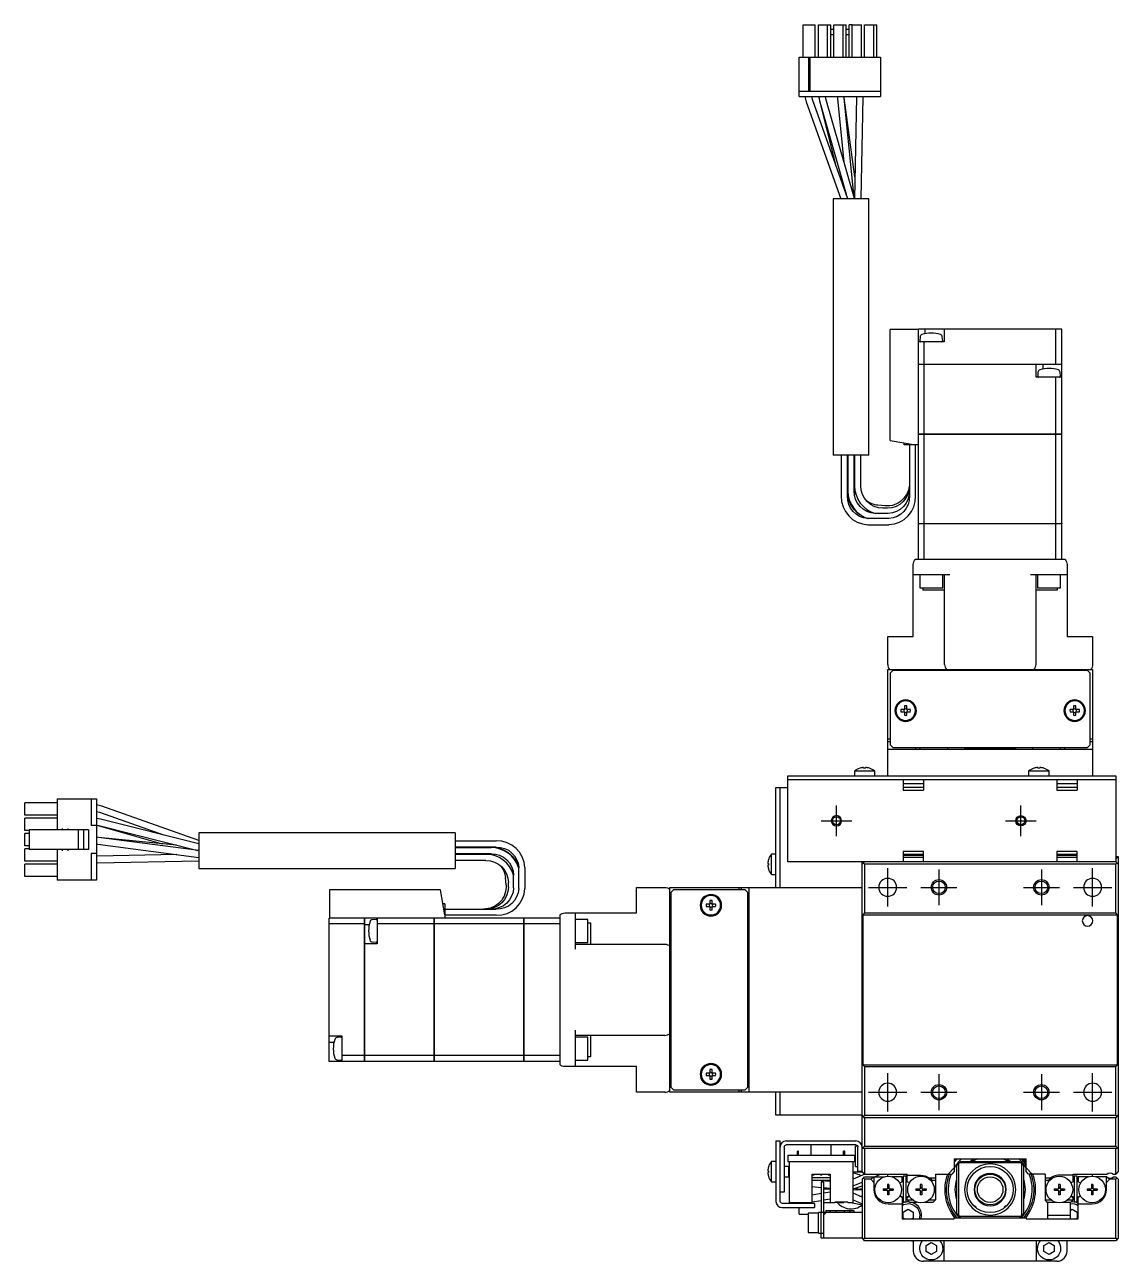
# Model space of a CAD drawing. Extents: x 0 to 1130, y -8 to 906.
# Drawn here: x 917 to 1130.4, y 330.9 to 572.3 of the extents above; entities that cross this region are included whole.
import ezdxf

# ---------------------------------------------------------------- set-up
doc = ezdxf.new("R2010")
doc.units = 0
doc.header["$LTSCALE"] = 0.5
doc.linetypes.add('CENTER', pattern=[50.8, 31.75, -6.35, 6.35, -6.35])
for name, color, linetype in [('MSM_CENTER', 1, 'CENTER'), ('MSM_CONTINUOUS', 7, 'CONTINUOUS'), ('MSM_NARROW', 5, 'CONTINUOUS')]:
    doc.layers.add(name, color=color, linetype=linetype)

msp = doc.modelspace()

# ---------------------------------------------------------------- linework, layer by layer
at = {"layer": 'MSM_CENTER'}
for p, q in [((1075.44, 413.93), (1075.44, 419.93)), ((1111.44, 413.93), (1111.44, 419.93)), ((1072.44, 416.93), (1078.44, 416.93)), ((1108.44, 416.93), (1114.44, 416.93)), ((1085.44, 400.18), (1085.44, 407.68)), ((1095.44, 407.43), (1095.44, 400.43)), ((1115.44, 407.43), (1115.44, 400.43)), ((1125.44, 400.18), (1125.44, 407.68)), ((1081.69, 403.93), (1089.19, 403.93)), ((1091.94, 403.93), (1098.94, 403.93)), ((1111.94, 403.93), (1118.94, 403.93)), ((1121.69, 403.93), (1129.19, 403.93)), ((1085.44, 360.18), (1085.44, 367.68)), ((1095.44, 367.43), (1095.44, 360.43)), ((1115.44, 367.43), (1115.44, 360.43)), ((1125.44, 360.18), (1125.44, 367.68)), ((1081.69, 363.93), (1089.19, 363.93)), ((1091.94, 363.93), (1098.94, 363.93)), ((1111.94, 363.93), (1118.94, 363.93)), ((1121.69, 363.93), (1129.19, 363.93))]:
    msp.add_line(p, q, dxfattribs=at)
at = {"layer": 'MSM_CONTINUOUS'}
for p, q in [((1068.92, 565.98), (1068.92, 572.33)), ((1068.92, 572.33), (1071.32, 572.33)), ((1071.32, 565.98), (1071.32, 572.33)), ((1071.92, 565.98), (1071.92, 572.33)), ((1071.92, 572.33), (1073.72, 572.33)), ((1073.72, 565.98), (1073.72, 572.33)), ((1073.72, 572.33), (1074.32, 572.33)), ((1074.32, 565.98), (1074.32, 572.33)), ((1074.92, 565.98), (1074.92, 572.33)), ((1074.92, 572.33), (1076.72, 572.33)), ((1076.72, 565.98), (1076.72, 572.33)), ((1076.72, 572.33), (1077.32, 572.33)), ((1077.32, 565.98), (1077.32, 572.33)), ((1077.92, 565.98), (1077.92, 572.33)), ((1078.52, 572.33), (1077.92, 572.33)), ((1078.52, 565.98), (1078.52, 572.33)), ((1078.52, 572.33), (1080.32, 572.33)), ((1080.32, 565.98), (1080.32, 572.33)), ((1080.92, 565.98), (1080.92, 572.33)), ((1080.92, 572.33), (1082.72, 572.33)), ((1082.72, 565.98), (1082.72, 572.33)), ((1082.72, 572.33), (1083.32, 572.33)), ((1083.32, 565.98), (1083.32, 572.33)), ((1074.32, 571.44), (1074.92, 571.44)), ((1074.32, 570.44), (1074.92, 570.44)), ((1077.32, 571.44), (1077.92, 571.44)), ((1077.32, 570.44), (1077.92, 570.44)), ((1068.19, 558.33), (1068.19, 565.98)), ((1068.19, 565.98), (1084.04, 565.98)), ((1069.97, 565.98), (1069.97, 559.35)), ((1070.27, 565.98), (1070.27, 559.35)), ((1084.04, 565.98), (1084.04, 558.33)), ((1068.19, 559.35), (1084.04, 559.35)), ((1068.19, 558.33), (1084.04, 558.33)), ((1069.3, 558.33), (1069.56, 557.3)), ((1070.79, 557.73), (1070.62, 558.33)), ((1070.79, 557.73), (1070.62, 558.33)), ((1077.68, 538.33), (1070.79, 557.73)), ((1071.97, 558.33), (1072.11, 557.57)), ((1071.98, 558.33), (1072.15, 557.48)), ((1073.4, 557.84), (1073.29, 558.33)), ((1078.94, 538.42), (1073.4, 557.84)), ((1075.64, 558.33), (1075.67, 557.92)), ((1075.67, 557.92), (1076.91, 545.51)), ((1076.97, 558.05), (1076.95, 558.33)), ((1079.02, 542.63), (1076.97, 558.09)), ((1078.93, 538.45), (1076.97, 558.05)), ((1079.33, 558.25), (1078.94, 538.33)), ((1079.34, 558.33), (1079.33, 558.25)), ((1079.34, 558.33), (1079.33, 558.18)), ((1080.24, 538.33), (1080.63, 558.22)), ((1080.63, 558.22), (1080.64, 558.33)), ((1069.56, 557.3), (1076.3, 538.33)), ((1072.11, 557.57), (1075.22, 545.26)), ((1072.15, 557.48), (1077.34, 539.27)), ((1081.79, 538.33), (1074.79, 538.33)), ((1074.79, 538.33), (1074.79, 488.33)), ((1081.79, 488.33), (1081.79, 538.33)), ((1085.94, 491.19), (1085.94, 512.83)), ((1091.44, 512.83), (1085.94, 512.83)), ((1091.44, 474.93), (1091.44, 512.93)), ((1119.44, 512.93), (1091.44, 512.93)), ((1092.69, 512.93), (1092.69, 511.99)), ((1096.44, 512.93), (1096.44, 510.43)), ((1118.28, 506.04), (1118.28, 512.93)), ((1119.44, 506.04), (1119.44, 512.93)), ((1096.44, 510.43), (1091.44, 510.43)), ((1091.77, 511.41), (1091.71, 510.64)), ((1092.59, 506.04), (1092.59, 510.43)), ((1096.17, 510.64), (1096.1, 511.41)), ((1091.44, 506.04), (1119.44, 506.04)), ((1119.44, 506.03), (1091.44, 506.03)), ((1091.45, 506.03), (1091.45, 506.04)), ((1092.59, 492.43), (1092.59, 506.03)), ((1092.6, 506.03), (1092.6, 506.04)), ((1114.44, 503.53), (1114.44, 506.03)), ((1115.69, 506.03), (1115.69, 505.1)), ((1118.27, 506.03), (1118.27, 506.04)), ((1119.43, 506.03), (1119.43, 506.04)), ((1119.44, 492.43), (1119.44, 506.03)), ((1119.44, 503.53), (1114.44, 503.53)), ((1114.77, 504.52), (1114.71, 503.75)), ((1118.28, 492.43), (1118.28, 503.53)), ((1119.17, 503.75), (1119.1, 504.52)), ((1085.94, 491.19), (1090.84, 490.33)), ((1088.64, 490.33), (1088.64, 490.72)), ((1091.44, 490.33), (1088.64, 490.33)), ((1089.69, 490.33), (1089.69, 480.33)), ((1090.89, 480.33), (1090.89, 490.33)), ((1091.44, 492.43), (1119.44, 492.43)), ((1119.44, 492.42), (1091.44, 492.42)), ((1091.45, 492.43), (1091.45, 492.42)), ((1092.59, 474.93), (1092.59, 492.42)), ((1092.6, 492.43), (1092.6, 492.42)), ((1118.27, 492.43), (1118.27, 492.42)), ((1118.28, 474.93), (1118.28, 492.42)), ((1119.43, 492.43), (1119.43, 492.42)), ((1119.44, 474.93), (1119.44, 492.42)), ((1081.79, 488.33), (1074.79, 488.33)), ((1076.39, 488.33), (1076.39, 480.33)), ((1077.59, 480.33), (1077.59, 488.33)), ((1077.69, 488.33), (1077.69, 481.33)), ((1078.89, 481.33), (1078.89, 488.33)), ((1078.99, 488.33), (1078.99, 481.33)), ((1080.19, 482.33), (1080.19, 488.33)), ((1089.69, 482.81), (1089.68, 482.57)), ((1079.04, 480.62), (1078.89, 481.83)), ((1078.99, 481.33), (1079.04, 480.62)), ((1079.04, 480.62), (1079.05, 480.59)), ((1079.05, 480.59), (1079.04, 480.62)), ((1084.92, 478.41), (1083.54, 478.53)), ((1081.59, 475.94), (1081.63, 475.93)), ((1085.68, 475.93), (1081.59, 475.93)), ((1085.53, 476.93), (1083.05, 476.93)), ((1085.38, 477.93), (1084.5, 477.93)), ((1081.59, 474.73), (1085.68, 474.73)), ((1091.44, 474.93), (1119.44, 474.93)), ((1091.44, 467.93), (1091.44, 474.92)), ((1119.44, 474.92), (1091.44, 474.92)), ((1091.45, 474.93), (1091.45, 474.92)), ((1092.59, 467.93), (1092.59, 474.92)), ((1092.6, 474.93), (1092.6, 474.92)), ((1118.27, 474.93), (1118.27, 474.92)), ((1118.28, 467.93), (1118.28, 474.92)), ((1119.43, 474.93), (1119.43, 474.92)), ((1119.44, 467.93), (1119.44, 474.92)), ((1090.44, 452.93), (1090.44, 466.93)), ((1120.05, 467.93), (1090.82, 467.93)), ((1120.44, 466.93), (1120.44, 452.93)), ((1097.54, 464.93), (1090.44, 464.93)), ((1091.69, 464.93), (1091.69, 462.43)), ((1096.19, 462.43), (1096.19, 464.93)), ((1096.54, 447.43), (1096.54, 464.93)), ((1120.44, 464.93), (1113.34, 464.93)), ((1114.34, 464.93), (1114.34, 447.43)), ((1114.69, 464.93), (1114.69, 462.43)), ((1119.19, 462.43), (1119.19, 464.93)), ((1091.69, 462.43), (1096.19, 462.43)), ((1092.36, 461.93), (1092.36, 462.43)), ((1096.54, 461.93), (1092.36, 461.93)), ((1118.52, 461.93), (1114.34, 461.93)), ((1114.69, 462.43), (1119.19, 462.43)), ((1118.52, 462.43), (1118.52, 461.93)), ((1085.44, 452.93), (1090.44, 452.93)), ((1085.44, 447.43), (1085.44, 452.93)), ((1120.44, 452.93), (1125.44, 452.93)), ((1125.44, 452.93), (1125.44, 447.43)), ((1085.44, 425.73), (1085.44, 446.43)), ((1085.44, 446.43), (1125.44, 446.43)), ((1086.44, 446.23), (1085.94, 445.73)), ((1085.94, 445.73), (1085.94, 431.73)), ((1124.44, 446.23), (1086.44, 446.23)), ((1090.94, 446.43), (1090.94, 446.23)), ((1095.44, 446.43), (1095.44, 446.23)), ((1096.44, 446.23), (1096.44, 446.43)), ((1097.94, 446.43), (1097.94, 446.23)), ((1112.94, 446.23), (1112.94, 446.43)), ((1114.44, 446.23), (1114.44, 446.43)), ((1115.44, 446.23), (1115.44, 446.43)), ((1119.94, 446.23), (1119.94, 446.43)), ((1124.94, 445.73), (1124.44, 446.23)), ((1124.94, 431.73), (1124.94, 445.73)), ((1125.44, 446.43), (1125.44, 425.73)), ((1088.7, 439.35), (1088.7, 438.67)), ((1089.18, 438.67), (1089.18, 439.35)), ((1121.7, 439.35), (1121.7, 438.67)), ((1122.18, 438.67), (1122.18, 439.35)), ((1088.7, 438.67), (1088.02, 438.67)), ((1088.02, 438.19), (1088.7, 438.19)), ((1088.7, 438.19), (1088.7, 437.51)), ((1089.86, 438.67), (1089.18, 438.67)), ((1089.18, 437.51), (1089.18, 438.19)), ((1089.18, 438.19), (1089.86, 438.19)), ((1121.7, 438.67), (1121.02, 438.67)), ((1121.02, 438.19), (1121.7, 438.19)), ((1121.7, 438.19), (1121.7, 437.51)), ((1122.86, 438.67), (1122.18, 438.67)), ((1122.18, 437.51), (1122.18, 438.19)), ((1122.18, 438.19), (1122.86, 438.19)), ((1085.44, 432.93), (1085.94, 432.93)), ((1085.44, 432.43), (1085.94, 432.43)), ((1124.94, 432.93), (1125.44, 432.93)), ((1124.94, 432.43), (1125.44, 432.43)), ((1085.44, 430.93), (1125.44, 430.93)), ((1085.94, 431.73), (1086.44, 431.23)), ((1086.44, 431.23), (1124.44, 431.23)), ((1090.94, 430.93), (1090.94, 431.23)), ((1091.69, 431.23), (1091.69, 430.93)), ((1097.19, 430.93), (1097.19, 431.23)), ((1100.44, 431.23), (1100.44, 431.13)), ((1100.44, 431.13), (1110.44, 431.13)), ((1100.44, 431.13), (1100.64, 430.93)), ((1110.24, 430.93), (1110.44, 431.13)), ((1110.44, 431.13), (1110.44, 431.23)), ((1113.69, 431.23), (1113.69, 430.93)), ((1119.19, 430.93), (1119.19, 431.23)), ((1119.94, 431.23), (1119.94, 430.93)), ((1124.44, 431.23), (1124.94, 431.73)), ((1080.74, 427.19), (1080.74, 427.32)), ((1081.14, 427.32), (1081.14, 427.19)), ((1114.74, 427.19), (1114.74, 427.32)), ((1115.14, 427.32), (1115.14, 427.19)), ((1065.94, 425.73), (1129.94, 425.73)), ((1065.94, 408.93), (1065.94, 425.73)), ((1129.94, 424.93), (1065.94, 424.93)), ((1082.94, 426.63), (1078.94, 426.63)), ((1078.94, 426.63), (1078.94, 425.73)), ((1080.01, 427.19), (1079.99, 427.19)), ((1081.14, 427.19), (1080.74, 427.19)), ((1081.89, 427.19), (1081.87, 427.19)), ((1082.94, 425.73), (1082.94, 426.63)), ((1088.44, 424.93), (1088.44, 422.93)), ((1092.44, 424.93), (1092.44, 422.93)), ((1116.94, 426.63), (1112.94, 426.63)), ((1112.94, 426.63), (1112.94, 425.73)), ((1114.01, 427.19), (1113.99, 427.19)), ((1115.14, 427.19), (1114.74, 427.19)), ((1115.89, 427.19), (1115.87, 427.19)), ((1116.94, 425.73), (1116.94, 426.63)), ((1118.44, 424.93), (1118.44, 422.93)), ((1122.44, 424.93), (1122.44, 422.93)), ((1129.94, 425.73), (1129.94, 408.93)), ((1063.64, 423.43), (1065.94, 423.43)), ((1063.64, 403.93), (1063.64, 423.43)), ((1064.44, 403.93), (1064.44, 423.43)), ((1092.44, 424.13), (1088.44, 424.13)), ((1092.44, 423.43), (1088.44, 423.43)), ((1088.44, 422.93), (1092.44, 422.93)), ((1122.44, 424.13), (1118.44, 424.13)), ((1122.44, 423.43), (1118.44, 423.43)), ((1118.44, 422.93), (1122.44, 422.93)), ((917.04, 418.05), (917.04, 420.45)), ((923.39, 420.45), (917.04, 420.45)), ((923.39, 421.18), (923.39, 415.18)), ((923.39, 421.18), (931.04, 421.18)), ((930.02, 421.18), (930.02, 415.98)), ((931.04, 421.18), (931.04, 405.33)), ((932.07, 419.8), (931.04, 420.06)), ((932.08, 419.8), (931.04, 420.06)), ((923.39, 418.05), (917.04, 418.05)), ((931.04, 418.74), (931.64, 418.58)), ((931.63, 418.58), (944.11, 414.15)), ((951.04, 413.07), (932.07, 419.8)), ((923.39, 417.45), (917.04, 417.45)), ((917.04, 415.05), (917.04, 417.45)), ((924.34, 415.43), (924.34, 415.18)), ((925.49, 415.18), (925.49, 415.43)), ((931.04, 415.98), (930.02, 415.98)), ((931.8, 417.26), (931.04, 417.4)), ((931.04, 416.09), (931.48, 416)), ((931.04, 416.07), (931.53, 415.96)), ((931.48, 416), (950.82, 411.11)), ((931.53, 415.96), (943.85, 412.45)), ((951.04, 412.4), (931.8, 417.26)), ((917.93, 415.05), (917.04, 415.05)), ((917.93, 414.45), (917.04, 414.45)), ((917.04, 412.05), (917.04, 414.45)), ((917.93, 415.18), (917.93, 411.32)), ((929.49, 415.18), (917.93, 415.18)), ((927.47, 415.18), (927.47, 411.32)), ((928.49, 415.18), (928.49, 411.32)), ((929.49, 415.18), (929.49, 411.32)), ((931.45, 413.69), (931.04, 413.72)), ((931.45, 413.68), (931.04, 413.72)), ((946.62, 412.18), (931.45, 413.69)), ((951.04, 411.09), (931.45, 413.68)), ((951.04, 414.58), (951.04, 407.58)), ((1001.04, 414.58), (951.04, 414.58)), ((1001.04, 414.58), (1001.04, 407.58)), ((1001.04, 412.98), (1009.04, 412.98)), ((917.93, 412.05), (917.04, 412.05)), ((917.93, 411.45), (917.04, 411.45)), ((917.04, 409.05), (917.04, 411.45)), ((929.49, 411.32), (917.93, 411.32)), ((923.39, 411.32), (923.39, 405.33)), ((924.34, 411.32), (924.34, 411.07)), ((925.49, 411.07), (925.49, 411.32)), ((931.04, 410.52), (930.02, 410.52)), ((930.02, 410.52), (930.02, 405.33)), ((931.04, 412.42), (931.28, 412.39)), ((931.28, 412.39), (951.04, 409.77)), ((1009.04, 411.78), (1001.04, 411.78)), ((1001.04, 411.68), (1008.04, 411.68)), ((1008.04, 410.48), (1001.04, 410.48)), ((1001.04, 410.38), (1008.04, 410.38)), ((1008.75, 410.33), (1007.54, 410.48)), ((1008.04, 410.38), (1008.75, 410.33)), ((1062.74, 406.43), (1062.74, 410.43)), ((1063.64, 410.43), (1062.74, 410.43)), ((1092.44, 410.93), (1088.44, 410.93)), ((1088.44, 410.93), (1088.44, 408.93)), ((1088.44, 410.43), (1092.44, 410.43)), ((1092.44, 408.93), (1092.44, 410.93)), ((1122.44, 410.93), (1118.44, 410.93)), ((1118.44, 410.93), (1118.44, 408.93)), ((1118.44, 410.43), (1122.44, 410.43)), ((1122.44, 408.93), (1122.44, 410.93)), ((923.39, 409.05), (917.04, 409.05)), ((917.04, 406.05), (917.04, 408.45)), ((923.39, 408.45), (917.04, 408.45)), ((931.19, 410.03), (931.04, 410.03)), ((931.04, 408.73), (931.14, 408.73)), ((931.04, 408.73), (931.21, 408.73)), ((931.14, 408.73), (951.04, 409.13)), ((946.74, 410.34), (931.19, 410.03)), ((1007.04, 409.18), (1001.04, 409.18)), ((1008.75, 410.33), (1008.78, 410.32)), ((1008.78, 410.32), (1008.75, 410.33)), ((1062.05, 408.61), (1062.17, 408.61)), ((1062.17, 408.25), (1062.05, 408.25)), ((1062.16, 409.32), (1062.17, 409.32)), ((1062.17, 408.61), (1062.17, 408.25)), ((1129.94, 408.93), (1065.94, 408.93)), ((1080.44, 348.43), (1080.44, 408.93)), ((1080.44, 408.43), (1080.94, 408.93)), ((1080.69, 408.68), (1080.94, 408.43)), ((1080.94, 408.43), (1080.94, 398.93)), ((1129.94, 408.43), (1080.94, 408.43)), ((1088.44, 410.23), (1092.44, 410.23)), ((1092.44, 409.73), (1088.44, 409.73)), ((1118.44, 410.23), (1122.44, 410.23)), ((1122.44, 409.73), (1118.44, 409.73)), ((1129.94, 409.43), (1130.44, 409.93)), ((1129.94, 409.93), (1130.44, 409.93)), ((1130.44, 408.43), (1129.94, 408.93)), ((1129.94, 408.43), (1130.19, 408.68)), ((1129.94, 398.93), (1129.94, 408.43)), ((1130.44, 409.93), (1130.44, 348.43)), ((923.39, 406.05), (917.04, 406.05)), ((951.04, 407.58), (1001.04, 407.58)), ((1010.96, 404.45), (1010.84, 405.83)), ((1012.44, 403.84), (1012.44, 406.32)), ((1013.43, 407.78), (1013.44, 407.74)), ((1013.44, 403.68), (1013.44, 407.78)), ((1014.64, 407.78), (1014.64, 403.68)), ((1062.17, 407.54), (1062.16, 407.54)), ((1062.74, 406.43), (1063.64, 406.43)), ((931.04, 405.33), (923.39, 405.33)), ((976.54, 403.43), (976.54, 397.93)), ((998.17, 403.43), (976.54, 403.43)), ((999.04, 398.53), (998.17, 403.43)), ((1011.44, 403.99), (1011.44, 404.87)), ((1036.44, 398.93), (1036.44, 403.93)), ((1036.44, 403.93), (1041.94, 403.93)), ((1042.94, 403.93), (1080.44, 403.93)), ((1042.94, 363.93), (1042.94, 403.93)), ((1043.64, 403.43), (1043.14, 402.93)), ((1057.64, 403.43), (1043.64, 403.43)), ((1056.44, 403.43), (1056.44, 403.93)), ((1056.94, 403.43), (1056.94, 403.93)), ((1058.14, 402.93), (1057.64, 403.43)), ((1058.44, 363.93), (1058.44, 403.93)), ((999.04, 400.73), (998.65, 400.73)), ((999.04, 400.73), (999.04, 397.93)), ((1043.14, 402.93), (1043.14, 364.93)), ((1050.7, 401.35), (1050.7, 400.67)), ((1051.18, 400.67), (1051.18, 401.35)), ((1058.14, 364.93), (1058.14, 402.93)), ((999.04, 399.68), (1009.04, 399.68)), ((1009.04, 398.48), (999.04, 398.48)), ((1006.56, 399.68), (1006.79, 399.69)), ((1021.44, 398.55), (1021.44, 369.31)), ((1022.44, 398.93), (1036.44, 398.93)), ((1024.44, 398.93), (1024.44, 391.83)), ((1043.14, 398.43), (1042.94, 398.43)), ((1050.7, 400.67), (1050.02, 400.67)), ((1050.02, 400.19), (1050.7, 400.19)), ((1050.7, 400.19), (1050.7, 399.51)), ((1051.86, 400.67), (1051.18, 400.67)), ((1051.18, 399.51), (1051.18, 400.19)), ((1051.18, 400.19), (1051.86, 400.19)), ((1058.14, 398.43), (1058.44, 398.43)), ((1080.94, 398.93), (1080.59, 398.58)), ((1080.59, 398.58), (1080.59, 369.28)), ((1080.59, 398.58), (1130.29, 398.58)), ((1080.94, 398.93), (1129.94, 398.93)), ((1130.29, 398.58), (1129.94, 398.93)), ((1130.29, 369.28), (1130.29, 398.58)), ((1014.44, 397.93), (976.44, 397.93)), ((976.44, 369.93), (976.44, 397.93)), ((983.33, 396.78), (976.44, 396.78)), ((983.33, 369.93), (983.33, 397.93)), ((983.34, 397.92), (983.33, 397.92)), ((983.34, 396.78), (983.33, 396.78)), ((983.34, 397.93), (983.34, 369.93)), ((983.34, 396.68), (984.27, 396.68)), ((985.62, 397.66), (984.85, 397.59)), ((985.84, 397.93), (985.84, 392.93)), ((996.94, 396.78), (985.84, 396.78)), ((996.94, 369.93), (996.94, 397.93)), ((996.94, 397.92), (996.95, 397.92)), ((996.94, 396.78), (996.95, 396.78)), ((996.95, 397.93), (996.95, 369.93)), ((1014.44, 396.78), (996.95, 396.78)), ((1014.44, 369.93), (1014.44, 397.93)), ((1014.44, 397.92), (1014.45, 397.92)), ((1014.44, 396.78), (1014.45, 396.78)), ((1014.45, 397.93), (1014.45, 369.93)), ((1021.44, 397.93), (1014.45, 397.93)), ((1021.44, 396.78), (1014.45, 396.78)), ((1026.94, 397.68), (1024.44, 397.68)), ((1026.94, 393.18), (1026.94, 397.68)), ((1026.94, 397.01), (1027.44, 397.01)), ((1027.44, 397.01), (1027.44, 392.83)), ((1058.44, 397.68), (1058.14, 397.68)), ((1043.14, 393.93), (1042.94, 393.93)), ((985.84, 392.93), (983.34, 392.93)), ((984.85, 393.27), (985.62, 393.2)), ((1024.44, 393.18), (1026.94, 393.18)), ((1024.44, 392.83), (1041.94, 392.83)), ((1043.14, 392.93), (1042.94, 392.93)), ((1043.14, 391.43), (1042.94, 391.43)), ((1058.14, 392.18), (1058.44, 392.18)), ((1058.24, 388.93), (1058.14, 388.93)), ((1058.24, 378.93), (1058.24, 388.93)), ((1058.44, 388.73), (1058.24, 388.93)), ((1058.24, 378.93), (1058.44, 379.13)), ((1058.14, 378.93), (1058.24, 378.93)), ((976.44, 374.93), (978.94, 374.93)), ((978.73, 374.66), (977.96, 374.59)), ((978.94, 374.93), (978.94, 369.93)), ((1024.44, 376.03), (1024.44, 368.93)), ((1041.94, 375.03), (1024.44, 375.03)), ((1026.94, 374.68), (1024.44, 374.68)), ((1026.94, 370.18), (1026.94, 374.68)), ((1027.44, 375.03), (1027.44, 370.85)), ((1042.94, 376.43), (1043.14, 376.43)), ((1043.14, 374.93), (1042.94, 374.93)), ((1058.44, 375.68), (1058.14, 375.68)), ((976.44, 373.68), (977.38, 373.68)), ((1042.94, 373.93), (1043.14, 373.93)), ((983.33, 369.93), (976.44, 369.93)), ((977.96, 370.27), (978.73, 370.2)), ((983.33, 371.09), (978.94, 371.09)), ((983.34, 371.09), (983.33, 371.09)), ((983.34, 369.94), (983.33, 369.94)), ((996.94, 371.09), (983.34, 371.09)), ((996.94, 369.93), (983.34, 369.93)), ((996.94, 371.09), (996.95, 371.09)), ((996.94, 369.94), (996.95, 369.94)), ((1014.44, 371.09), (996.95, 371.09)), ((1014.44, 369.93), (996.95, 369.93)), ((1014.44, 371.09), (1014.45, 371.09)), ((1014.44, 369.94), (1014.45, 369.94)), ((1021.44, 371.09), (1014.45, 371.09)), ((1021.44, 369.93), (1014.45, 369.93)), ((1024.44, 370.18), (1026.94, 370.18)), ((1027.44, 370.85), (1026.94, 370.85)), ((1042.94, 369.43), (1043.14, 369.43)), ((1058.14, 370.18), (1058.44, 370.18)), ((1058.44, 369.43), (1058.14, 369.43)), ((1036.44, 368.93), (1022.44, 368.93)), ((1036.44, 363.93), (1036.44, 368.93)), ((1050.7, 367.67), (1050.02, 367.67)), ((1050.02, 367.19), (1050.7, 367.19)), ((1050.7, 368.35), (1050.7, 367.67)), ((1050.7, 367.19), (1050.7, 366.51)), ((1051.18, 367.67), (1051.18, 368.35)), ((1051.86, 367.67), (1051.18, 367.67)), ((1051.18, 366.51), (1051.18, 367.19)), ((1051.18, 367.19), (1051.86, 367.19)), ((1080.59, 369.28), (1080.94, 368.93)), ((1080.59, 369.28), (1130.29, 369.28)), ((1080.94, 368.93), (1080.94, 359.43)), ((1080.94, 368.93), (1129.94, 368.93)), ((1129.94, 368.93), (1130.29, 369.28)), ((1129.94, 359.43), (1129.94, 368.93)), ((1043.14, 364.93), (1043.64, 364.43)), ((1057.64, 364.43), (1058.14, 364.93)), ((1041.94, 363.93), (1036.44, 363.93)), ((1080.44, 363.93), (1042.94, 363.93)), ((1043.64, 364.43), (1057.64, 364.43)), ((1056.44, 363.93), (1056.44, 364.43)), ((1056.94, 363.93), (1056.94, 364.43)), ((1063.64, 359.43), (1063.64, 363.93)), ((1064.44, 359.43), (1064.44, 363.93)), ((1080.44, 359.43), (1063.64, 359.43)), ((1080.94, 358.93), (1080.44, 359.43)), ((1080.94, 359.43), (1080.69, 359.18)), ((1080.94, 359.43), (1129.94, 359.43)), ((1080.94, 358.93), (1080.94, 353.43)), ((1129.94, 358.93), (1080.94, 358.93)), ((1130.19, 359.18), (1129.94, 359.43)), ((1129.94, 358.93), (1130.44, 359.43)), ((1129.94, 353.43), (1129.94, 358.93)), ((1063.64, 354.43), (1064.44, 354.43)), ((1063.64, 354.43), (1063.64, 342.63)), ((1064.44, 342.73), (1064.44, 354.43)), ((1065.24, 353.23), (1065.24, 344.43)), ((1065.64, 354.43), (1079.24, 354.43)), ((1079.24, 353.63), (1065.64, 353.63)), ((1070.44, 353.63), (1070.44, 351.63)), ((1074.44, 351.63), (1074.44, 353.63)), ((1079.14, 349.43), (1079.14, 353.43)), ((1079.58, 353.43), (1079.14, 353.43)), ((1079.64, 348.43), (1079.64, 353.23)), ((1080.44, 352.93), (1080.94, 353.43)), ((1130.44, 352.93), (1080.44, 352.93)), ((1080.94, 353.43), (1129.94, 353.43)), ((1080.94, 352.93), (1080.94, 347.93)), ((1130.44, 352.93), (1129.94, 353.43)), ((1129.94, 347.93), (1129.94, 352.93)), ((1062.74, 346.43), (1062.74, 350.43)), ((1063.64, 350.43), (1062.74, 350.43)), ((1065.94, 351.63), (1065.94, 350.43)), ((1065.94, 351.63), (1078.94, 351.63)), ((1065.94, 350.43), (1078.94, 350.43)), ((1066.19, 350.43), (1066.19, 342.43)), ((1067.81, 351.63), (1067.81, 352.43)), ((1068.06, 352.43), (1067.81, 352.43)), ((1068.06, 351.63), (1068.06, 352.43)), ((1077.06, 352.43), (1076.81, 352.43)), ((1076.81, 351.63), (1076.81, 352.43)), ((1077.06, 351.63), (1077.06, 352.43)), ((1078.69, 342.43), (1078.69, 350.43)), ((1078.94, 351.63), (1078.94, 350.43)), ((1098.44, 350.93), (1112.44, 350.93)), ((1098.44, 350.93), (1098.44, 348.43)), ((1099.44, 350.13), (1099.24, 349.93)), ((1099.44, 350.13), (1099.74, 350.43)), ((1111.44, 350.13), (1099.44, 350.13)), ((1099.74, 350.43), (1111.14, 350.43)), ((1111.14, 350.43), (1111.44, 350.13)), ((1111.64, 349.93), (1111.44, 350.13)), ((1112.44, 348.43), (1112.44, 350.93)), ((1062.05, 348.61), (1062.17, 348.61)), ((1062.17, 348.25), (1062.05, 348.25)), ((1062.16, 349.32), (1062.17, 349.32)), ((1062.17, 348.61), (1062.17, 348.25)), ((1066.14, 349.43), (1065.24, 349.43)), ((1066.14, 347.43), (1066.14, 349.43)), ((1066.19, 349.38), (1066.14, 349.43)), ((1070.69, 347.93), (1074.19, 347.93)), ((1070.69, 342.43), (1070.69, 347.93)), ((1074.19, 347.93), (1074.19, 342.43)), ((1078.69, 348.4), (1080.47, 348.4)), ((1080.98, 347.93), (1078.69, 346.95)), ((1079.14, 349.43), (1079.64, 349.43)), ((1080.44, 348.43), (1079.64, 348.43)), ((1080.94, 347.93), (1080.44, 348.43)), ((1080.94, 347.93), (1089.24, 347.93)), ((1082.88, 347.43), (1084.05, 347.93)), ((1085.44, 347.53), (1085.44, 347.93)), ((1089.24, 346.47), (1089.24, 347.93)), ((1089.24, 347.73), (1091.94, 347.73)), ((1094.74, 347.93), (1097.94, 347.93)), ((1094.74, 347.93), (1094.74, 342.93)), ((1097.23, 347.93), (1098.44, 349.14)), ((1098.44, 348.43), (1097.94, 347.93)), ((1098.94, 349.63), (1099.24, 349.93)), ((1098.94, 340.23), (1098.94, 349.63)), ((1099.24, 349.93), (1099.24, 339.93)), ((1111.64, 339.93), (1111.64, 349.93)), ((1111.64, 349.93), (1111.94, 349.63)), ((1111.94, 349.63), (1111.94, 340.23)), ((1112.44, 349.14), (1113.64, 347.93)), ((1112.94, 347.93), (1112.44, 348.43)), ((1116.14, 347.93), (1112.94, 347.93)), ((1116.14, 347.93), (1116.14, 342.93)), ((1121.64, 347.73), (1118.94, 347.73)), ((1121.64, 347.93), (1128.18, 347.93)), ((1121.64, 346.47), (1121.64, 347.93)), ((1125.44, 347.53), (1125.44, 347.93)), ((1129.5, 347.93), (1129.94, 347.93)), ((1130.44, 348.43), (1129.94, 347.93)), ((1062.17, 347.54), (1062.16, 347.54)), ((1062.74, 346.43), (1063.64, 346.43)), ((1065.24, 347.43), (1066.14, 347.43)), ((1066.14, 347.43), (1066.19, 347.48)), ((1074.19, 347.23), (1070.69, 347.23)), ((1074.19, 346.73), (1070.69, 346.73)), ((1070.69, 345.5), (1072.44, 345.34)), ((1074.19, 346.49), (1071.54, 346.73)), ((1072.44, 346.43), (1072.94, 346.43)), ((1072.44, 346.43), (1072.44, 340.43)), ((1072.94, 346.43), (1072.94, 335.43)), ((1072.94, 345.3), (1074.19, 345.18)), ((1078.69, 345.65), (1080.44, 346.39)), ((1078.69, 345.08), (1080.44, 345.64)), ((1080.69, 347.18), (1080.44, 346.93)), ((1080.44, 346.93), (1080.44, 335.43)), ((1080.69, 347.18), (1080.94, 347.43)), ((1080.94, 346.93), (1080.69, 347.18)), ((1080.94, 347.43), (1084.82, 347.43)), ((1080.94, 346.93), (1080.94, 335.43)), ((1082.14, 346.93), (1080.94, 346.93)), ((1082.74, 347.35), (1082.14, 346.93)), ((1082.14, 346.93), (1082.74, 346.33)), ((1082.74, 347.43), (1082.74, 344.93)), ((1085.39, 345.93), (1085.39, 345.14)), ((1085.68, 345.93), (1085.39, 345.93)), ((1085.39, 345.4), (1085.68, 345.4)), ((1085.68, 345.93), (1085.68, 345.14)), ((1088.24, 347.43), (1086.25, 347.43)), ((1087.94, 346.31), (1088.24, 346.47)), ((1088.24, 346.47), (1088.24, 347.43)), ((1089.04, 347.55), (1088.44, 347.55)), ((1088.44, 347.55), (1088.44, 342.55)), ((1089.04, 342.55), (1089.04, 347.55)), ((1089.53, 346.31), (1089.24, 346.47)), ((1092.08, 345.93), (1091.79, 345.93)), ((1091.79, 345.93), (1091.79, 345.14)), ((1091.79, 345.4), (1092.08, 345.4)), ((1092.08, 345.93), (1092.08, 345.14)), ((1093.53, 347.23), (1094.74, 347.23)), ((1094.74, 346.73), (1094.08, 346.73)), ((1102.57, 346.24), (1102.64, 346.31)), ((1102.64, 346.37), (1102.64, 346.31)), ((1116.14, 347.23), (1117.34, 347.23)), ((1116.79, 346.73), (1116.14, 346.73)), ((1118.79, 345.93), (1118.79, 345.14)), ((1119.08, 345.93), (1118.79, 345.93)), ((1118.79, 345.4), (1119.08, 345.4)), ((1119.08, 345.93), (1119.08, 345.14)), ((1121.64, 346.47), (1121.34, 346.31)), ((1122.44, 347.55), (1121.84, 347.55)), ((1121.84, 347.55), (1121.84, 342.55)), ((1122.44, 342.55), (1122.44, 347.55)), ((1122.64, 347.43), (1122.64, 346.47)), ((1124.62, 347.43), (1122.64, 347.43)), ((1122.64, 346.47), (1122.93, 346.31)), ((1125.48, 345.93), (1125.19, 345.93)), ((1125.19, 345.93), (1125.19, 345.14)), ((1125.19, 345.4), (1125.48, 345.4)), ((1125.48, 345.93), (1125.48, 345.14)), ((1128.18, 347.43), (1126.05, 347.43)), ((1128.14, 344.93), (1128.14, 347.43)), ((1128.74, 346.93), (1128.14, 347.35)), ((1128.14, 346.33), (1128.74, 346.93)), ((1129.94, 346.93), (1128.74, 346.93)), ((1129.5, 347.43), (1129.94, 347.43)), ((1129.94, 347.43), (1130.44, 346.93)), ((1130.19, 347.18), (1129.94, 346.93)), ((1129.94, 335.43), (1129.94, 346.93)), ((1130.44, 346.93), (1130.44, 335.43)), ((1065.24, 344.43), (1064.44, 344.43)), ((1072.44, 344.14), (1070.69, 343.83)), ((1070.69, 342.51), (1072.44, 342.82)), ((1072.94, 345.07), (1074.19, 345.04)), ((1074.19, 344.45), (1072.94, 344.23)), ((1072.94, 342.91), (1074.19, 343.13)), ((1080.44, 344.84), (1078.69, 344.87)), ((1080.44, 343.47), (1078.69, 344.21)), ((1078.69, 342.91), (1080.44, 342.16)), ((1080.44, 345.01), (1079.5, 344.87)), ((1079.7, 344.99), (1080.44, 345.13)), ((1080.02, 343.64), (1080.44, 343.64)), ((1084.54, 345.08), (1085.33, 345.08)), ((1084.54, 345.08), (1084.54, 344.79)), ((1084.54, 344.79), (1085.33, 344.79)), ((1085.07, 345.08), (1085.07, 344.79)), ((1085.39, 344.73), (1085.39, 343.93)), ((1085.39, 344.46), (1085.68, 344.46)), ((1085.68, 343.93), (1085.39, 343.93)), ((1085.68, 344.73), (1085.68, 343.93)), ((1085.74, 345.08), (1086.54, 345.08)), ((1085.74, 344.79), (1086.54, 344.79)), ((1086.01, 344.79), (1086.01, 345.08)), ((1086.54, 345.08), (1086.54, 344.79)), ((1088.24, 343.39), (1087.94, 343.56)), ((1088.24, 343.39), (1088.24, 339.23)), ((1089.24, 343.39), (1089.53, 343.56)), ((1089.24, 342.93), (1089.24, 343.39)), ((1089.24, 342.93), (1090.28, 342.93)), ((1089.74, 342.43), (1089.24, 342.93)), ((1090.94, 345.08), (1090.94, 344.79)), ((1090.94, 345.08), (1091.73, 345.08)), ((1090.94, 344.79), (1091.73, 344.79)), ((1091.47, 345.08), (1091.47, 344.79)), ((1091.79, 344.73), (1091.79, 343.93)), ((1091.79, 344.46), (1092.08, 344.46)), ((1092.08, 343.93), (1091.79, 343.93)), ((1092.08, 344.73), (1092.08, 343.93)), ((1092.14, 345.08), (1092.94, 345.08)), ((1092.14, 344.79), (1092.94, 344.79)), ((1092.41, 344.79), (1092.41, 345.08)), ((1092.94, 345.08), (1092.94, 344.79)), ((1093.6, 342.93), (1094.74, 342.93)), ((1094.74, 342.93), (1094.24, 342.43)), ((1102.64, 343.56), (1102.57, 343.62)), ((1102.64, 343.56), (1102.64, 343.49)), ((1116.14, 342.93), (1117.28, 342.93)), ((1116.64, 342.43), (1116.14, 342.93)), ((1117.94, 345.08), (1118.73, 345.08)), ((1117.94, 345.08), (1117.94, 344.79)), ((1117.94, 344.79), (1118.73, 344.79)), ((1118.47, 345.08), (1118.47, 344.79)), ((1118.79, 344.73), (1118.79, 343.93)), ((1118.79, 344.46), (1119.08, 344.46)), ((1119.08, 343.93), (1118.79, 343.93)), ((1119.08, 344.73), (1119.08, 343.93)), ((1119.14, 345.08), (1119.94, 345.08)), ((1119.14, 344.79), (1119.94, 344.79)), ((1119.41, 344.79), (1119.41, 345.08)), ((1119.94, 345.08), (1119.94, 344.79)), ((1120.6, 342.93), (1121.64, 342.93)), ((1121.64, 342.93), (1121.14, 342.43)), ((1121.34, 343.56), (1121.64, 343.39)), ((1121.64, 342.93), (1121.64, 343.39)), ((1122.93, 343.56), (1122.64, 343.39)), ((1122.64, 339.23), (1122.64, 343.39)), ((1124.34, 345.08), (1125.13, 345.08)), ((1124.34, 345.08), (1124.34, 344.79)), ((1124.34, 344.79), (1125.13, 344.79)), ((1124.87, 345.08), (1124.87, 344.79)), ((1125.19, 344.73), (1125.19, 343.93)), ((1125.19, 344.46), (1125.48, 344.46)), ((1125.48, 343.93), (1125.19, 343.93)), ((1125.48, 344.73), (1125.48, 343.93)), ((1125.54, 345.08), (1126.34, 345.08)), ((1125.54, 344.79), (1126.34, 344.79)), ((1125.81, 344.79), (1125.81, 345.08)), ((1126.34, 345.08), (1126.34, 344.79)), ((1064.84, 341.43), (1071.14, 341.43)), ((1071.14, 342.23), (1064.94, 342.23)), ((1066.19, 342.43), (1070.69, 342.43)), ((1068.19, 342.23), (1068.19, 342.43)), ((1068.19, 340.12), (1068.19, 341.43)), ((1071.14, 342.23), (1071.14, 341.43)), ((1071.94, 336.43), (1071.94, 340.43)), ((1080.44, 340.43), (1071.94, 340.43)), ((1072.44, 336.43), (1072.44, 340.43)), ((1072.94, 342.39), (1074.28, 342.43)), ((1072.94, 339.93), (1073.44, 340.43)), ((1073.39, 340.83), (1078.85, 340.83)), ((1073.39, 340.83), (1073.39, 340.43)), ((1074.19, 342.43), (1075.19, 342.43)), ((1074.19, 340.58), (1074.19, 340.43)), ((1075.19, 342.43), (1075.19, 342.53)), ((1075.19, 342.53), (1077.69, 342.53)), ((1075.19, 342.46), (1075.56, 342.47)), ((1075.29, 340.83), (1075.29, 340.43)), ((1075.99, 342.53), (1075.99, 342.43)), ((1075.99, 342.43), (1076.89, 342.43)), ((1076.36, 342.53), (1076.36, 342.43)), ((1076.51, 342.53), (1076.51, 342.43)), ((1076.89, 342.53), (1076.89, 342.43)), ((1076.94, 340.83), (1076.94, 340.43)), ((1077.69, 342.43), (1077.69, 342.53)), ((1077.69, 342.43), (1078.69, 342.43)), ((1078.05, 340.58), (1078.05, 340.43)), ((1078.28, 342.43), (1080.44, 341.96)), ((1078.85, 340.83), (1078.85, 340.43)), ((1085.54, 342.13), (1088.24, 342.13)), ((1088.44, 342.55), (1089.04, 342.55)), ((1088.44, 340.51), (1089.44, 341.09)), ((1088.44, 339.35), (1088.44, 340.51)), ((1089.44, 341.09), (1090.44, 340.51)), ((1091.22, 342.43), (1089.74, 342.43)), ((1090.44, 340.51), (1090.44, 339.35)), ((1094.24, 342.43), (1092.65, 342.43)), ((1102.27, 341.73), (1102.46, 341.73)), ((1102.69, 341.51), (1102.46, 341.73)), ((1102.69, 341.51), (1102.52, 341.51)), ((1102.69, 341.37), (1102.69, 341.51)), ((1104.37, 341.97), (1104.37, 341.97)), ((1108.41, 341.73), (1108.19, 341.51)), ((1108.36, 341.51), (1108.19, 341.51)), ((1108.19, 341.51), (1108.19, 341.37)), ((1108.41, 341.73), (1108.6, 341.73)), ((1118.22, 342.43), (1116.64, 342.43)), ((1116.64, 342.43), (1116.64, 339.23)), ((1121.14, 342.43), (1119.65, 342.43)), ((1121.14, 339.23), (1121.14, 342.43)), ((1121.14, 340.91), (1121.44, 341.09)), ((1121.44, 341.09), (1122.44, 340.51)), ((1121.84, 342.55), (1122.44, 342.55)), ((1122.44, 340.51), (1122.44, 339.35)), ((1122.64, 342.13), (1125.34, 342.13)), ((1068.19, 340.12), (1069.94, 340.12)), ((1069.94, 340.33), (1069.94, 336.53)), ((1071.94, 340.33), (1069.94, 340.33)), ((1088.24, 339.23), (1098.44, 339.23)), ((1088.65, 339.23), (1088.44, 339.35)), ((1090.44, 339.35), (1090.22, 339.23)), ((1098.44, 339.23), (1098.44, 339.43)), ((1098.44, 339.43), (1112.44, 339.43)), ((1099.24, 339.93), (1098.94, 340.23)), ((1099.24, 339.93), (1099.44, 339.73)), ((1099.44, 339.73), (1111.44, 339.73)), ((1099.74, 339.43), (1099.44, 339.73)), ((1111.44, 339.73), (1111.14, 339.43)), ((1111.44, 339.73), (1111.64, 339.93)), ((1111.94, 340.23), (1111.64, 339.93)), ((1112.44, 339.43), (1112.44, 339.23)), ((1112.44, 339.23), (1122.64, 339.23)), ((1116.64, 339.93), (1121.14, 339.93)), ((1122.44, 339.35), (1122.22, 339.23)), ((1069.94, 336.53), (1071.94, 336.53)), ((1071.94, 336.43), (1072.94, 336.43)), ((1072.44, 335.43), (1072.44, 336.43)), ((1080.44, 335.43), (1072.44, 335.43)), ((1080.44, 335.43), (1080.69, 335.18)), ((1080.69, 335.18), (1080.94, 335.43)), ((1080.94, 334.93), (1080.69, 335.18)), ((1080.94, 335.43), (1129.94, 335.43)), ((1129.94, 334.93), (1080.94, 334.93)), ((1090.44, 334.81), (1089.74, 334.93)), ((1090.44, 334.93), (1090.44, 332.93)), ((1092.94, 334.01), (1093.94, 334.59)), ((1092.94, 332.85), (1092.94, 334.01)), ((1093.94, 334.59), (1094.94, 334.01)), ((1094.94, 334.01), (1094.94, 332.85)), ((1096.44, 330.93), (1096.44, 334.93)), ((1114.44, 334.93), (1114.44, 330.93)), ((1115.94, 334.01), (1116.94, 334.59)), ((1115.94, 332.85), (1115.94, 334.01)), ((1116.94, 334.59), (1117.94, 334.01)), ((1117.94, 334.01), (1117.94, 332.85)), ((1120.44, 332.93), (1120.44, 334.93)), ((1129.94, 335.43), (1130.19, 335.18)), ((1130.44, 335.43), (1129.94, 334.93)), ((1096.44, 330.93), (1092.44, 330.93)), ((1093.94, 332.28), (1092.94, 332.85)), ((1094.94, 332.85), (1093.94, 332.28)), ((1114.44, 330.93), (1096.44, 330.93)), ((1118.44, 330.93), (1114.44, 330.93)), ((1116.94, 332.28), (1115.94, 332.85)), ((1117.94, 332.85), (1116.94, 332.28))]:
    msp.add_line(p, q, dxfattribs=at)
at = {"layer": 'MSM_CONTINUOUS', "extrusion": (0, 0, -1)}
for centre, radius in [((-1088.94, 438.43), 2.1), ((-1088.94, 438.43), 1.9), ((-1121.94, 438.43), 2.1), ((-1121.94, 438.43), 1.9), ((-1085.44, 403.93), 1.75), ((-1125.44, 403.93), 1.75), ((-1050.94, 400.43), 2.1), ((-1050.94, 400.43), 1.9), ((-1124.44, 397.38), 1.02), ((-1050.94, 367.43), 2.1), ((-1050.94, 367.43), 1.9), ((-1085.44, 363.93), 1.75), ((-1125.44, 363.93), 1.75), ((-1105.44, 344.93), 5), ((-1105.44, 344.93), 3.15)]:
    msp.add_circle(centre, radius, dxfattribs=at)
at = {"layer": 'MSM_CONTINUOUS'}
for centre, radius in [((1075.44, 416.93), 0.783), ((1111.44, 416.93), 0.783), ((1095.44, 403.93), 1.23), ((1115.44, 403.93), 1.23), ((1095.44, 363.93), 1.23), ((1115.44, 363.93), 1.23), ((1105.44, 344.93), 4.5), ((1105.44, 344.93), 3), ((1085.54, 344.93), 2.6), ((1091.94, 344.93), 2.6), ((1118.94, 344.93), 2.6), ((1125.34, 344.93), 2.6)]:
    msp.add_circle(centre, radius, dxfattribs=at)
for centre, radius, start, end in [((1092.27, 511.36), 0.5, 107.6292, 175), ((1093.94, 506.12), 6, 72.3708, 107.6292), ((1095.6, 511.36), 0.5, 5, 72.3708), ((1091.9, 510.62), 0.2, 175, 251.8051), ((1095.97, 510.62), 0.2, 288.1949, 5), ((1115.27, 504.47), 0.5, 107.6292, 175), ((1116.94, 499.23), 6, 72.3708, 107.6292), ((1118.6, 504.47), 0.5, 5, 72.3708), ((1114.9, 503.73), 0.2, 175, 270), ((1118.97, 503.73), 0.2, 270, 5), ((1083.25, 481.26), 5.57, 179.2277, 252.6191), ((1084.57, 482.3), 5.59, 179.7079, 254.0346), ((1081.79, 480.13), 5.41, 177.9067, 267.8727), ((1085.48, 480.14), 5.41, 272.1863, 2.0343), ((1086.94, 447.43), 1.5, 180, 221.8103), ((1098.04, 447.43), 1.5, 180, 221.8103), ((1088.94, 438.43), 0.95, 75.3667, 104.6333), ((1121.94, 438.43), 0.95, 75.3667, 104.6333), ((1088.94, 438.43), 0.95, 165.3667, 194.6333), ((1088.94, 438.43), 0.365, 138.8496, 221.1504), ((1088.94, 438.43), 0.365, 48.8496, 131.1504), ((1088.94, 438.43), 0.365, 228.8496, 311.1504), ((1088.94, 438.43), 0.95, 255.3667, 284.6333), ((1088.94, 438.43), 0.365, 318.8496, 41.1504), ((1088.94, 438.43), 0.95, 345.3667, 14.6333), ((1121.94, 438.43), 0.95, 165.3667, 194.6333), ((1121.94, 438.43), 0.365, 138.8496, 221.1504), ((1121.94, 438.43), 0.365, 48.8496, 131.1504), ((1121.94, 438.43), 0.365, 228.8496, 311.1504), ((1121.94, 438.43), 0.95, 255.3667, 284.6333), ((1121.94, 438.43), 0.365, 318.8496, 41.1504), ((1121.94, 438.43), 0.95, 345.3667, 14.6333), ((1080.94, 424.13), 3.19, 93.5904, 106.9053), ((1080.94, 424.13), 3.19, 73.0947, 86.4096), ((1114.94, 424.13), 3.19, 93.5904, 106.9053), ((1114.94, 424.13), 3.19, 73.0947, 86.4096), ((1080.94, 424.13), 3.2, 107.27, 128.6822), ((1080.94, 424.13), 3.2, 51.3178, 72.73), ((1114.94, 424.13), 3.2, 107.27, 128.6822), ((1114.94, 424.13), 3.2, 51.3178, 72.73), ((1009.23, 407.58), 5.41, 2.1273, 92.0933), ((1007.07, 404.79), 5.59, 15.9654, 90.2921), ((1008.11, 406.11), 5.57, 17.3809, 90.7723), ((1065.24, 408.43), 3.2, 141.3178, 163.8775), ((1065.24, 408.43), 3.19, 163.8933, 176.7703), ((1065.24, 408.43), 3.19, 183.2297, 196.1067), ((1065.24, 408.43), 3.2, 196.1225, 218.6822), ((1009.23, 403.89), 5.41, 267.9657, 357.8137), ((1050.94, 400.43), 0.95, 75.3667, 104.6333), ((1050.94, 400.43), 0.365, 48.8496, 131.1504), ((1050.94, 400.43), 0.95, 165.3667, 194.6333), ((1050.94, 400.43), 0.365, 138.8496, 221.1504), ((1050.94, 400.43), 0.365, 228.8496, 311.1504), ((1050.94, 400.43), 0.95, 255.3667, 284.6333), ((1050.94, 400.43), 0.365, 318.8496, 41.1504), ((1050.94, 400.43), 0.95, 345.3667, 14.6333), ((990.14, 395.43), 6, 162.3708, 197.6291), ((984.89, 397.1), 0.5, 95, 162.3708), ((985.64, 397.46), 0.2, 0, 95), ((984.89, 393.76), 0.5, 197.6292, 265), ((985.64, 393.4), 0.2, 265, 360), ((983.25, 372.43), 6, 162.3708, 197.6291), ((978, 374.1), 0.5, 95, 162.3708), ((978.75, 374.46), 0.2, 18.1949, 95), ((1041.94, 376.53), 1.5, 270, 311.8103), ((978, 370.76), 0.5, 197.6292, 265), ((978.75, 370.4), 0.2, 265, 341.8051), ((1050.94, 367.43), 0.95, 165.3667, 194.6333), ((1050.94, 367.43), 0.365, 138.8496, 221.1504), ((1050.94, 367.43), 0.95, 75.3667, 104.6333), ((1050.94, 367.43), 0.365, 48.8496, 131.1504), ((1050.94, 367.43), 0.365, 228.8496, 311.1504), ((1050.94, 367.43), 0.365, 318.8496, 41.1504), ((1050.94, 367.43), 0.95, 345.3667, 14.6333), ((1050.94, 367.43), 0.95, 255.3667, 284.6333), ((1041.94, 365.43), 1.5, 270, 311.8103), ((1065.64, 353.23), 1.2, 90, 180), ((1079.24, 353.23), 1.2, 0, 90), ((1065.24, 348.43), 3.2, 141.3178, 163.8775), ((1105.44, 344.93), 8.2, 132.9703, 148.6119), ((1105.44, 344.93), 6.5, 112.6199, 122.2042), ((1105.44, 344.93), 6.5, 57.7958, 67.3801), ((1105.44, 344.93), 8.2, 31.3881, 47.0297), ((1105.44, 344.93), 8.5, 34.5603, 44.9009), ((1065.24, 348.43), 3.19, 163.8933, 176.7703), ((1065.24, 348.43), 3.19, 183.2297, 196.1067), ((1070.94, 348.03), 0.25, 203.5782, 336.4218), ((1072.44, 348.03), 0.25, 203.5782, 336.4218), ((1073.94, 348.03), 0.25, 203.5782, 336.4218), ((1078.29, 344.66), 3.5, 56.9255, 83.4376), ((1105.44, 344.93), 8.2, 158.5399, 222.1236), ((1105.44, 344.93), 8.2, 317.8764, 21.4601), ((1118.94, 344.93), 2.8, 90, 139.9948), ((1065.24, 348.43), 3.2, 196.1225, 218.6822), ((1088.74, 345.05), 1.59, 100.8931, 108.3584), ((1088.74, 345.05), 1.59, 71.6416, 79.1069), ((1088.74, 344.93), 1.59, 53.8028, 60), ((1091.94, 344.93), 2.8, 40.0052, 55.2281), ((1122.14, 344.93), 1.59, 120, 126.1972), ((1122.14, 345.05), 1.59, 100.8931, 108.3584), ((1122.14, 345.05), 1.59, 71.6416, 79.1069), ((1128.84, 348.18), 1, 228.6291, 311.3709), ((1085.54, 344.93), 2.8, 180, 270), ((1088.74, 345.05), 1.59, 235.7956, 259.1069), ((1088.74, 345.05), 1.59, 280.8931, 304.2044), ((1088.74, 344.93), 1.59, 300, 306.1972), ((1122.14, 344.93), 1.59, 233.8028, 240), ((1122.14, 345.05), 1.59, 235.7956, 259.1069), ((1122.14, 345.05), 1.59, 280.8931, 304.2044), ((1125.34, 344.93), 2.8, 270, 360), ((1064.84, 342.63), 1.2, 180, 270), ((1078.29, 344.66), 3.5, 217.542, 307.9), ((1089.44, 339.93), 2.6, 85.4034, 117.4864), ((1089.44, 339.93), 2.6, 344.3815, 74.0576), ((1121.44, 339.93), 2.6, 62.5136, 94.5966), ((1092.44, 332.93), 2, 180, 270), ((1118.44, 332.93), 2, 270, 0)]:
    msp.add_arc(centre, radius, start, end, dxfattribs=at)
at = {"layer": 'MSM_CONTINUOUS', "extrusion": (0, 0, -1)}
for centre, radius, start, end in [((-1083.03, 481.22), 5.45, 293.9954, 358.8909), ((-1083.17, 481.22), 4.29, 271.6879, 1.5108), ((-1084.54, 482.29), 4.36, 270.6063, 0.5686), ((-1085.3, 482.78), 4.39, 179.8692, 274.9179), ((-1085.33, 482.29), 4.36, 179.4143, 269.4108), ((-1085.4, 481.21), 4.29, 178.4433, 268.358), ((-1081.8, 480.15), 4.22, 272.931, 2.4936), ((-1083.92, 482.88), 4.37, 275.0458, 307.0419), ((-1085.47, 480.14), 4.22, 177.4296, 267.1458), ((-1091.94, 466.93), 1.5, 0, 41.8103), ((-1118.94, 466.93), 1.5, 138.1897, 180), ((-1112.84, 447.43), 1.5, 180, 221.8103), ((-1123.94, 447.43), 1.5, 180, 221.8103), ((-1008.15, 406.19), 4.29, 88.4892, 178.3121), ((-1008.14, 406.33), 5.45, 91.1091, 156.0046), ((-1009.22, 407.56), 4.22, 87.5064, 177.069), ((-1007.08, 404.82), 4.36, 89.4314, 179.3937), ((-1006.48, 405.45), 4.37, 142.9581, 174.9542), ((-1006.59, 404.07), 4.39, 175.0821, 270.1308), ((-1007.08, 404.04), 4.36, 180.5892, 270.5857), ((-1008.15, 403.96), 4.29, 181.642, 271.5567), ((-1009.23, 403.89), 4.22, 182.8542, 272.5704), ((-1041.94, 402.43), 1.5, 90, 131.8103), ((-1022.44, 397.43), 1.5, 48.1897, 90), ((-1041.94, 391.33), 1.5, 90, 131.8103), ((-1022.44, 370.43), 1.5, 270, 311.8103), ((-1065.64, 353.23), 0.4, 0, 90), ((-1079.24, 353.23), 0.4, 90, 180), ((-1105.44, 344.93), 9, 38.9424, 41.8103), ((-1105.44, 344.93), 8.8, 37.3018, 42.9859), ((-1105.44, 344.93), 6.8, 53.9811, 61.9275), ((-1105.44, 344.93), 6.8, 118.0725, 126.0189), ((-1105.44, 344.93), 8.5, 135.0991, 145.4397), ((-1105.44, 344.93), 8.8, 137.0141, 142.6982), ((-1105.44, 344.93), 9, 138.1897, 141.0576), ((-1091.94, 344.93), 2.8, 90, 124.7719), ((-1105.44, 344.93), 8.8, 321.3178, 19.9323), ((-1105.44, 344.93), 8.5, 319.6798, 20.6673), ((-1105.44, 344.93), 8.5, 159.3327, 220.3202), ((-1105.44, 344.93), 8.8, 160.0677, 218.6822), ((-1128.84, 347.18), 1, 48.5904, 131.4096), ((-1079.59, 345.58), 0.6, 259.1542, 322.4513), ((-1105.44, 344.93), 6.8, 342.9174, 17.0826), ((-1105.44, 344.93), 6.8, 162.9174, 197.0826), ((-1079.59, 344.28), 0.6, 73.9147, 81.7575), ((-1085.33, 345.14), 0.06, 180, 270), ((-1085.33, 344.73), 0.06, 90, 180), ((-1085.74, 345.14), 0.06, 270, 0), ((-1085.74, 344.73), 0.06, 0, 90), ((-1091.73, 345.14), 0.06, 180, 270), ((-1091.73, 344.73), 0.06, 90, 180), ((-1092.14, 345.14), 0.06, 270, 0), ((-1092.14, 344.73), 0.06, 0, 90), ((-1118.73, 345.14), 0.06, 180, 270), ((-1118.73, 344.73), 0.06, 90, 180), ((-1119.14, 345.14), 0.06, 270, 0), ((-1119.14, 344.73), 0.06, 0, 90), ((-1125.13, 345.14), 0.06, 180, 270), ((-1125.13, 344.73), 0.06, 90, 180), ((-1125.54, 345.14), 0.06, 270, 0), ((-1125.54, 344.73), 0.06, 0, 90), ((-1064.94, 342.73), 0.5, 270, 0), ((-1073.94, 340.58), 0.25, 90, 180), ((-1078.3, 340.58), 0.25, 0, 90), ((-1089.44, 339.93), 2.25, 57.769, 198.1262), ((-1121.44, 339.93), 2.25, 82.3377, 122.231), ((-1093.94, 333.43), 2.25, 138.1897, 41.8103), ((-1116.94, 333.43), 2.25, 138.1897, 41.8103)]:
    msp.add_arc(centre, radius, start, end, dxfattribs=at)
at = {"layer": 'MSM_NARROW', "extrusion": (0, 0, -1)}
msp.add_circle((-1075.44, 416.93), 1, dxfattribs=at)
at = {"layer": 'MSM_NARROW'}
for centre, radius in [((1111.44, 416.93), 1), ((1095.44, 403.93), 1.5), ((1115.44, 403.93), 1.5), ((1095.44, 363.93), 1.5), ((1115.44, 363.93), 1.5), ((1105.44, 344.93), 2.5)]:
    msp.add_circle(centre, radius, dxfattribs=at)

doc.saveas('drawing.dxf')
